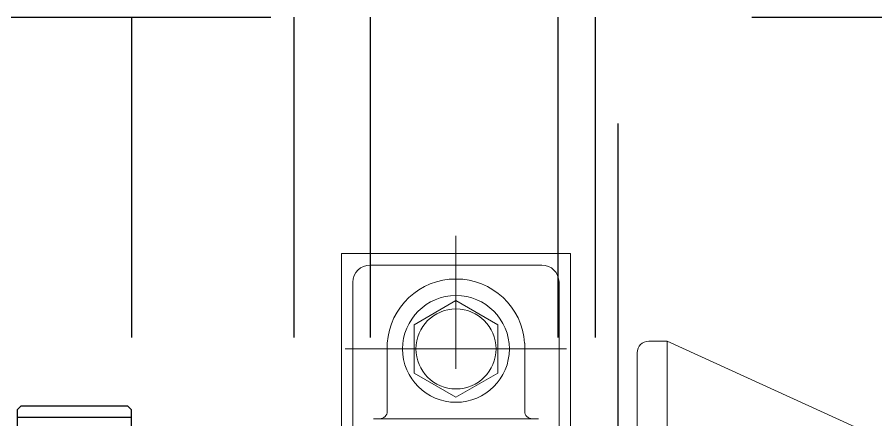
# Model space of a CAD drawing. Header units: millimetres. Extents: x 4969 to 37601, y -771 to 6478.
# Drawn here: x 9277.5 to 9502.5, y 1120 to 1225.6 of the extents above; entities that cross this region are included whole.
import ezdxf

# ---------------------------------------------------------------- set-up
doc = ezdxf.new("R2010")
doc.units = ezdxf.units.MM
doc.header["$LTSCALE"] = 7
doc.header["$MEASUREMENT"] = 0
for name, pattern in [('CENTER1', [13, 10, -1, 1, -1]), ('FC0300M0001$0$CENTER', [18.25, 12.5, -2.5, 0.75, -2.5]), ('REMOTE_CONTROLBOX$0$ACAD_ISO03W100', [30, 12, -18])]:
    doc.linetypes.add(name, pattern=pattern)
doc.layers.get('0').update_dxf_attribs({"linetype": 'CONTINUOUS'})
doc.layers.add('CENTER', color=1, linetype='CENTER1')
doc.layers.add('FC0300M0001$0$1', color=7, linetype='CONTINUOUS', lineweight=15)
doc.layers.add('FC0300M0001$0$2', color=3, linetype='FC0300M0001$0$CENTER', lineweight=5)

# ---------------------------------------------------------------- blocks, each defined once
blk = doc.blocks.new('A$C3FE10212')
blk.add_lwpolyline([(85, 75.5), (85, 130), (86, 131), (114, 131), (115, 130), (115, 75.5)])
at = {"layer": 'CENTER'}
blk.add_line((85, 128), (115, 128), dxfattribs=at)
at = {"layer": 'FC0300M0001$0$1'}
for p, q in [((-30, 171), (30, 171)), ((-30, 95.5), (-30, 171)), ((30, 171), (30, 101.75)), ((-22.5, 168), (22.5, 168)), ((-27, 95.5), (-27, 163.5)), ((27, 163.5), (27, 101.75)), ((-18, 147.5), (-18, 129.67)), ((18, 147.5), (18, 129.67)), ((-20, 127.67), (-21.6, 127.67)), ((-21.6, 127.67), (21.6, 127.67)), ((21.6, 127.67), (20, 127.67))]:
    blk.add_line(p, q, dxfattribs=at)
at = {"layer": 'FC0300M0001$0$1', "ltscale": 10}
for p, q in [((-132.34, 112.9), (-55.35, 148)), ((-50.5, 148), (-55.35, 148)), ((-55.35, -2), (-55.35, 148)), ((-47.5, 1), (-47.5, 145))]:
    blk.add_line(p, q, dxfattribs=at)
at = {"layer": 'FC0300M0001$0$1'}
blk.add_lwpolyline([(-11, 139.65), (0, 133.3), (11, 139.65), (11, 152.35), (0, 158.7), (-11, 152.35)], close=True, dxfattribs=at)
for radius in [14, 10.5]:
    blk.add_circle((0, 146), radius, dxfattribs=at)
for centre, radius, start, end in [((-22.5, 163.5), 4.5, 90, 180), ((22.5, 163.5), 4.5, 0, 90), ((0, 146.29), 18.04, 3.8366, 176.1634), ((-20, 129.67), 2, 270, 0), ((20, 129.67), 2, 180, 270)]:
    blk.add_arc(centre, radius, start, end, dxfattribs=at)
at = {"layer": 'FC0300M0001$0$1', "ltscale": 10}
blk.add_arc((-50.5, 145), 3, 0, 90, dxfattribs=at)
at = {"layer": 'FC0300M0001$0$2'}
for p, q in [((0, 13), (0, 175.63)), ((-29, 146), (29, 146))]:
    blk.add_line(p, q, dxfattribs=at)

msp = doc.modelspace()

# ---------------------------------------------------------------- linework, layer by layer
at = {"color": 6, "linetype": 'REMOTE_CONTROLBOX$0$ACAD_ISO03W100'}
for p, q in [((9259.962, 1225.613, -0.01), (9719.962, 1225.613, -0.01)), ((9419.156, 1225.613, -0.01), (9419.156, 88.669, -0.01)), ((9428.962, 1225.613, -0.01), (9428.962, 77.607, -0.01))]:
    msp.add_line(p, q, dxfattribs=at)
at = {"color": 6, "linetype": 'REMOTE_CONTROLBOX$0$ACAD_ISO03W100', "elevation": -0.01}
for points in [[(9307.462, 1225.613), (9307.462, 84.834)], [(9349.962, 1225.613), (9349.962, 96.461)], [(9369.962, 1225.613), (9369.962, 99.317)], [(9434.962, 63.715), (9434.962, 1225.613)]]:
    msp.add_lwpolyline(points, dxfattribs=at)

# ---------------------------------------------------------------- block references
at = {"xscale": -1}
msp.add_blockref('A$C3FE10212', (9392.462, 992.613, -0.01), dxfattribs=at)

doc.saveas('drawing.dxf')
